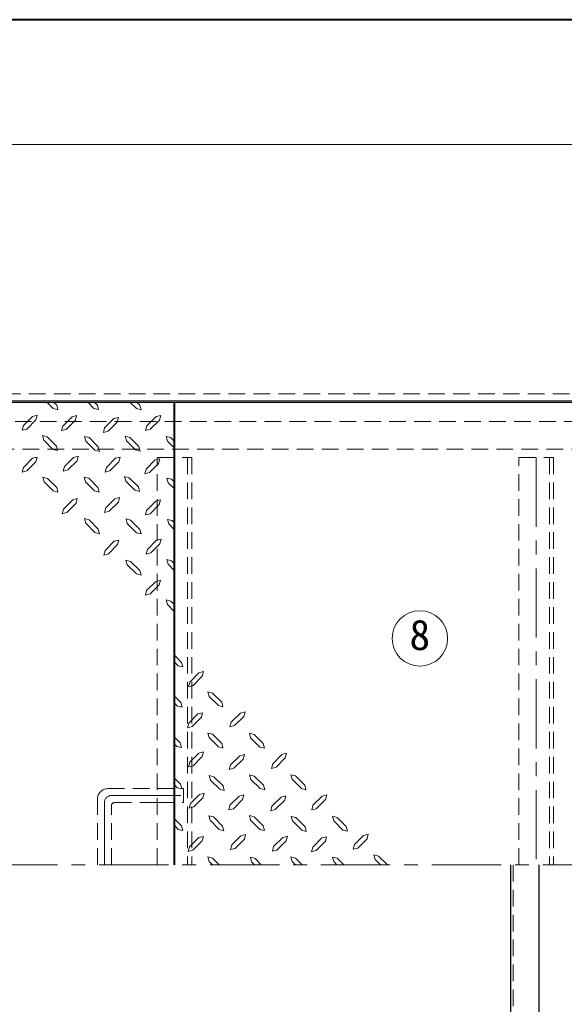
# Model space of a CAD drawing. Units: millimetres at full size, sheet at 1:10; details may follow other scales. Extents: x -2125 to 1925, y -1405 to 1405.
# Drawn here: x -198 to 194, y 694 to 1405 of the extents above; entities that cross this region are included whole.
import ezdxf
from ezdxf.enums import TextEntityAlignment as Align

# ---------------------------------------------------------------- set-up
doc = ezdxf.new("R2010")
doc.units = ezdxf.units.MM
doc.header["$LTSCALE"] = 10
doc.linetypes.add('CHAIN1', pattern=[8, 5, -1, 1, -1])
doc.linetypes.add('DASHED1', pattern=[1.8, 1.2, -0.6])
doc.layers.add('0-A', color=4, linetype='Continuous', lineweight=9)
doc.styles.add('ＭＳ ゴシック', font='')
doc.styles.get('ＭＳ ゴシック').set_extended_font_data('MS Gothic')

msp = doc.modelspace()

# ---------------------------------------------------------------- linework, layer by layer
at = {"layer": '0-A', "color": 1, "lineweight": 40}
for p, q in [((1925.2, 1405.02), (-2124.8, 1405.02)), ((-86.8, 795.02), (-86.8, 1129.02))]:
    msp.add_line(p, q, dxfattribs=at)
at = {"layer": '0-A'}
for p, q in [((-1147.8, 1315.02), (452.2, 1315.02)), ((-178.93, 1129.02), (-174.21, 1124.29)), ((-170.85, 1123.35), (-174.21, 1124.29)), ((-174, 1129.02), (-171.69, 1126.71)), ((-171.69, 1126.71), (-170.85, 1123.35)), ((-149.36, 1129.02), (-144.91, 1124.4)), ((-141.55, 1123.56), (-144.91, 1124.4)), ((-144.6, 1129.02), (-142.39, 1126.81)), ((-142.39, 1126.81), (-141.55, 1123.56)), ((-118.98, 1129.02), (-114.25, 1124.29)), ((-110.89, 1123.35), (-114.25, 1124.29)), ((-114.15, 1129.02), (-111.84, 1126.71)), ((-111.84, 1126.71), (-110.89, 1123.35)), ((-193.21, 1109.59), (-186.7, 1116.21)), ((-167.28, 1111.69), (-160.66, 1118.41)), ((-164.86, 1109.28), (-158.25, 1115.89)), ((-137.25, 1110.43), (-130.53, 1117.15)), ((-130.53, 1117.15), (-127.27, 1117.99)), ((-127.27, 1117.99), (-128.11, 1114.63)), ((-106.69, 1111.8), (-100.08, 1118.52)), ((-104.28, 1109.38), (-97.66, 1116)), ((-100.08, 1118.52), (-96.72, 1119.36)), ((-96.72, 1119.36), (-97.66, 1116)), ((-195.73, 1112.01), (-196.57, 1108.75)), ((-193.21, 1109.59), (-196.57, 1108.75)), ((-167.28, 1111.69), (-168.22, 1108.44)), ((-164.86, 1109.28), (-168.22, 1108.44)), ((-137.25, 1110.43), (-138.09, 1107.18)), ((-134.73, 1108.02), (-128.11, 1114.63)), ((-106.69, 1111.8), (-107.64, 1108.54)), ((-104.28, 1109.38), (-107.64, 1108.54)), ((-181.03, 1101.51), (-181.87, 1104.87)), ((-178.62, 1103.92), (-181.87, 1104.87)), ((-178.62, 1103.92), (-171.9, 1097.31)), ((-148.38, 1103.4), (-151.74, 1104.24)), ((-150.79, 1100.88), (-151.74, 1104.24)), ((-148.38, 1103.4), (-141.76, 1096.78)), ((-134.73, 1108.02), (-138.09, 1107.18)), ((-121.5, 1101.09), (-122.44, 1104.45)), ((-119.08, 1103.5), (-122.44, 1104.45)), ((-119.08, 1103.5), (-112.47, 1096.89)), ((-89.47, 1103.4), (-92.83, 1104.24)), ((-91.89, 1100.88), (-92.83, 1104.24)), ((-89.47, 1103.4), (-86.8, 1100.34)), ((-181.03, 1101.51), (-174.42, 1094.89)), ((-171.06, 1094.05), (-174.42, 1094.89)), ((-171.9, 1097.31), (-171.06, 1094.05)), ((-150.79, 1100.88), (-144.28, 1094.37)), ((-141.76, 1096.78), (-140.92, 1093.42)), ((-121.5, 1101.09), (-114.88, 1094.47)), ((-111.52, 1093.63), (-114.88, 1094.47)), ((-112.47, 1096.89), (-111.52, 1093.63)), ((-91.89, 1100.88), (-86.8, 1095.79)), ((-195.73, 1081.77), (-189.12, 1088.49)), ((-189.12, 1088.49), (-185.86, 1089.33)), ((-185.86, 1089.33), (-186.7, 1085.97)), ((-166.12, 1082.5), (-159.51, 1089.12)), ((-159.51, 1089.12), (-156.25, 1090.06)), ((-156.25, 1090.06), (-157.09, 1086.7)), ((-140.92, 1093.42), (-144.28, 1094.37)), ((-135.88, 1081.77), (-129.27, 1088.49)), ((-129.27, 1088.49), (-125.91, 1089.33)), ((-125.91, 1089.33), (-126.85, 1085.97)), ((-100.71, 1087.23), (-97.45, 1088.17)), ((-97.45, 1088.17), (-98.29, 1084.81)), ((-195.73, 1081.77), (-196.68, 1078.51)), ((-193.32, 1079.35), (-186.7, 1085.97)), ((-166.12, 1082.5), (-167.07, 1079.14)), ((-163.71, 1080.09), (-157.09, 1086.7)), ((-135.88, 1081.77), (-136.72, 1078.51)), ((-133.36, 1079.35), (-126.85, 1085.97)), ((-107.32, 1080.61), (-108.27, 1077.25)), ((-107.32, 1080.61), (-100.71, 1087.23)), ((-104.91, 1078.2), (-98.29, 1084.81)), ((-193.32, 1079.35), (-196.68, 1078.51)), ((-178.41, 1073.89), (-181.66, 1074.84)), ((-180.82, 1071.48), (-181.66, 1074.84)), ((-178.41, 1073.89), (-171.69, 1067.28)), ((-163.71, 1080.09), (-167.07, 1079.14)), ((-148.59, 1074), (-151.95, 1074.94)), ((-151, 1071.58), (-151.95, 1074.94)), ((-148.59, 1074), (-141.97, 1067.38)), ((-133.36, 1079.35), (-136.72, 1078.51)), ((-119.5, 1074.42), (-122.76, 1075.36)), ((-121.92, 1072), (-122.76, 1075.36)), ((-119.5, 1074.42), (-112.78, 1067.8)), ((-104.91, 1078.2), (-108.27, 1077.25)), ((-88.84, 1073.37), (-92.2, 1074.21)), ((-91.26, 1070.85), (-92.2, 1074.21)), ((-88.84, 1073.37), (-86.8, 1071.32)), ((-180.82, 1071.48), (-174.21, 1064.86)), ((-171.69, 1067.28), (-170.85, 1064.02)), ((-151, 1071.58), (-144.39, 1064.97)), ((-141.97, 1067.38), (-141.03, 1064.02)), ((-121.92, 1072), (-115.3, 1065.39)), ((-112.78, 1067.8), (-111.94, 1064.44)), ((-91.26, 1070.85), (-86.8, 1066.39)), ((-170.85, 1064.02), (-174.21, 1064.86)), ((-141.03, 1064.02), (-144.39, 1064.97)), ((-136.3, 1052.68), (-129.69, 1059.3)), ((-111.94, 1064.44), (-115.3, 1065.39)), ((-166.75, 1051.84), (-167.7, 1048.48)), ((-164.34, 1049.43), (-157.72, 1056.04)), ((-136.3, 1052.68), (-137.25, 1049.32)), ((-133.89, 1050.27), (-127.27, 1056.88)), ((-106.9, 1050.79), (-100.29, 1057.51)), ((-104.38, 1048.38), (-97.87, 1054.99)), ((-100.29, 1057.51), (-96.93, 1058.35)), ((-96.93, 1058.35), (-97.87, 1054.99)), ((-164.34, 1049.43), (-167.7, 1048.48)), ((-150.79, 1041.55), (-151.74, 1044.91)), ((-148.38, 1043.97), (-151.74, 1044.91)), ((-133.89, 1050.27), (-137.25, 1049.32)), ((-118.45, 1043.86), (-121.71, 1044.7)), ((-120.87, 1041.34), (-121.71, 1044.7)), ((-106.9, 1050.79), (-107.74, 1047.54)), ((-104.38, 1048.38), (-107.74, 1047.54)), ((-150.79, 1041.55), (-144.28, 1034.94)), ((-148.38, 1043.97), (-141.76, 1037.35)), ((-120.87, 1041.34), (-114.25, 1034.73)), ((-118.45, 1043.86), (-111.73, 1037.14)), ((-90.94, 1041.03), (-91.78, 1044.39)), ((-88.42, 1043.55), (-91.78, 1044.39)), ((-90.94, 1041.03), (-86.8, 1036.88)), ((-88.42, 1043.55), (-86.8, 1041.92)), ((-140.92, 1033.99), (-144.28, 1034.94)), ((-141.76, 1037.35), (-140.92, 1033.99)), ((-110.89, 1033.89), (-114.25, 1034.73)), ((-111.73, 1037.14), (-110.89, 1033.89)), ((-136.83, 1021.92), (-130.21, 1028.53)), ((-134.41, 1019.5), (-127.8, 1026.12)), ((-106.27, 1022.55), (-99.66, 1029.27)), ((-103.75, 1020.13), (-97.24, 1026.75)), ((-99.66, 1029.27), (-96.3, 1030.11)), ((-96.3, 1030.11), (-97.24, 1026.75)), ((-136.83, 1021.92), (-137.77, 1018.56)), ((-134.41, 1019.5), (-137.77, 1018.56)), ((-106.27, 1022.55), (-107.11, 1019.29)), ((-103.75, 1020.13), (-107.11, 1019.29)), ((-118.45, 1014.04), (-121.81, 1014.88)), ((-120.87, 1011.52), (-121.81, 1014.88)), ((-120.87, 1011.52), (-114.25, 1005.01)), ((-118.45, 1014.04), (-111.84, 1007.43)), ((-91.36, 1011.94), (-92.31, 1015.3)), ((-88.95, 1014.46), (-92.31, 1015.3)), ((-91.36, 1011.94), (-86.8, 1007.19)), ((-88.95, 1014.46), (-86.8, 1012.31)), ((-110.89, 1004.07), (-114.25, 1005.01)), ((-111.84, 1007.43), (-110.89, 1004.07)), ((-106.9, 992.94), (-100.29, 999.55)), ((-104.38, 990.52), (-97.87, 997.14)), ((-100.29, 999.55), (-96.93, 1000.5)), ((-96.93, 1000.5), (-97.87, 997.14)), ((-106.9, 992.94), (-107.74, 989.58)), ((-104.38, 990.52), (-107.74, 989.58)), ((-91.89, 982.86), (-92.83, 986.22)), ((-89.47, 985.38), (-92.83, 986.22)), ((-91.89, 982.86), (-86.8, 977.56)), ((-89.47, 985.38), (-86.8, 982.7)), ((-81.7, 941.18), (-86.8, 946.47)), ((-84.12, 938.66), (-86.8, 941.34)), ((-84.12, 938.66), (-80.76, 937.82)), ((-81.7, 941.18), (-80.76, 937.82)), ((-69.21, 933.51), (-75.72, 926.9)), ((-66.69, 931.1), (-73.3, 924.48)), ((-69.21, 933.51), (-65.85, 934.46)), ((-66.69, 931.1), (-65.85, 934.46)), ((-76.66, 923.54), (-75.72, 926.9)), ((-73.3, 924.48), (-76.66, 923.54)), ((-82.23, 912.09), (-86.8, 916.84)), ((-62.7, 919.97), (-59.34, 919.02)), ((-61.75, 916.61), (-62.7, 919.97)), ((-52.72, 912.51), (-59.34, 919.02)), ((-84.64, 909.57), (-86.8, 911.73)), ((-82.23, 912.09), (-81.28, 908.73)), ((-55.14, 909.99), (-61.75, 916.61)), ((-55.14, 909.99), (-51.78, 909.15)), ((-52.72, 912.51), (-51.78, 909.15)), ((-84.64, 909.57), (-81.28, 908.73)), ((-69.84, 903.9), (-76.35, 897.29)), ((-69.84, 903.9), (-66.48, 904.74)), ((-67.32, 901.49), (-66.48, 904.74)), ((-39.18, 904.53), (-45.79, 897.92)), ((-39.18, 904.53), (-35.82, 905.48)), ((-36.76, 902.12), (-35.82, 905.48)), ((-77.29, 893.93), (-76.35, 897.29)), ((-67.32, 901.49), (-73.93, 894.77)), ((-36.76, 902.12), (-43.38, 895.5)), ((-73.93, 894.77), (-77.29, 893.93)), ((-62.7, 890.15), (-59.34, 889.31)), ((-61.86, 886.89), (-62.7, 890.15)), ((-52.72, 882.69), (-59.34, 889.31)), ((-32.67, 890.04), (-29.31, 889.1)), ((-31.83, 886.68), (-32.67, 890.04)), ((-22.8, 882.48), (-29.31, 889.1)), ((-82.65, 883.01), (-86.8, 887.16)), ((-85.17, 880.49), (-86.8, 882.12)), ((-82.65, 883.01), (-81.81, 879.65)), ((-55.14, 880.17), (-61.86, 886.89)), ((-52.72, 882.69), (-51.88, 879.33)), ((-25.21, 880.07), (-31.83, 886.68)), ((-22.8, 882.48), (-21.85, 879.12)), ((-85.17, 880.49), (-81.81, 879.65)), ((-69.21, 875.66), (-75.72, 869.04)), ((-69.21, 875.66), (-65.85, 876.5)), ((-66.69, 873.24), (-65.85, 876.5)), ((-55.14, 880.17), (-51.88, 879.33)), ((-39.7, 873.77), (-36.34, 874.71)), ((-37.29, 871.35), (-36.34, 874.71)), ((-25.21, 880.07), (-21.85, 879.12)), ((-9.25, 874.61), (-15.87, 867.99)), ((-9.25, 874.61), (-5.89, 875.55)), ((-6.84, 872.19), (-5.89, 875.55)), ((-76.66, 865.68), (-75.72, 869.04)), ((-66.69, 873.24), (-73.3, 866.52)), ((-39.7, 873.77), (-46.32, 867.15)), ((-37.29, 871.35), (-43.9, 864.74)), ((-73.3, 866.52), (-76.66, 865.68)), ((-32.56, 860.01), (-29.2, 859.07)), ((-31.62, 856.65), (-32.56, 860.01)), ((-2.74, 860.01), (0.62, 859.17)), ((-1.9, 856.76), (-2.74, 860.01)), ((-82.33, 853.19), (-86.8, 857.65)), ((-82.33, 853.19), (-81.39, 849.83)), ((-61.65, 859.59), (-58.29, 858.65)), ((-60.81, 856.23), (-61.65, 859.59)), ((-54.09, 849.62), (-60.81, 856.23)), ((-51.67, 852.03), (-58.29, 858.65)), ((-25, 850.04), (-31.62, 856.65)), ((-22.59, 852.45), (-29.2, 859.07)), ((4.82, 850.14), (-1.9, 856.76)), ((7.23, 852.56), (0.62, 859.17)), ((-84.75, 850.67), (-86.8, 852.72)), ((-84.75, 850.67), (-81.39, 849.83)), ((-68.68, 845.84), (-75.3, 839.22)), ((-68.68, 845.84), (-65.32, 846.78)), ((-66.27, 843.42), (-65.32, 846.78)), ((-54.09, 849.62), (-50.83, 848.67)), ((-51.67, 852.03), (-50.83, 848.67)), ((-25, 850.04), (-21.64, 849.09)), ((-22.59, 852.45), (-21.64, 849.09)), ((4.82, 850.14), (8.07, 849.2)), ((7.23, 852.56), (8.07, 849.2)), ((-76.14, 835.86), (-75.3, 839.22)), ((-66.27, 843.42), (-72.88, 836.81)), ((-40.23, 844.68), (-46.74, 838.07)), ((-37.71, 842.27), (-44.32, 835.55)), ((-40.23, 844.68), (-36.87, 845.52)), ((-37.71, 842.27), (-36.87, 845.52)), ((-9.88, 843.95), (-16.5, 837.33)), ((-7.47, 841.53), (-14.08, 834.92)), ((-9.88, 843.95), (-6.52, 844.89)), ((-7.47, 841.53), (-6.52, 844.89)), ((19.73, 844.68), (13.11, 838.07)), ((22.14, 842.27), (15.53, 835.55)), ((19.73, 844.68), (23.09, 845.52)), ((22.14, 842.27), (23.09, 845.52)), ((-72.88, 836.81), (-76.14, 835.86)), ((-47.68, 834.71), (-46.74, 838.07)), ((-44.32, 835.55), (-47.68, 834.71)), ((-17.34, 833.97), (-16.5, 837.33)), ((-14.08, 834.92), (-17.34, 833.97)), ((12.27, 834.71), (13.11, 838.07)), ((15.53, 835.55), (12.27, 834.71)), ((-81.7, 823.16), (-86.8, 828.25)), ((-62.07, 830.4), (-58.71, 829.56)), ((-61.12, 827.15), (-62.07, 830.4)), ((-54.51, 820.53), (-61.12, 827.15)), ((-52.09, 822.95), (-58.71, 829.56)), ((-32.67, 830.61), (-29.31, 829.67)), ((-31.83, 827.25), (-32.67, 830.61)), ((-25.21, 820.64), (-31.83, 827.25)), ((-22.8, 823.16), (-29.31, 829.67)), ((-2.53, 829.98), (0.83, 829.14)), ((-1.69, 826.73), (-2.53, 829.98)), ((5.03, 820.11), (-1.69, 826.73)), ((7.44, 822.53), (0.83, 829.14)), ((34.74, 820.11), (28.13, 826.83)), ((37.16, 822.63), (30.54, 829.25)), ((-84.12, 820.64), (-86.8, 823.7)), ((-84.12, 820.64), (-80.76, 819.8)), ((-81.7, 823.16), (-80.76, 819.8)), ((-54.51, 820.53), (-51.15, 819.59)), ((-52.09, 822.95), (-51.15, 819.59)), ((-25.21, 820.64), (-21.85, 819.8)), ((-22.8, 823.16), (-21.85, 819.8)), ((5.03, 820.11), (8.28, 819.17)), ((7.44, 822.53), (8.28, 819.17)), ((34.74, 820.11), (38, 819.27)), ((37.16, 822.63), (38, 819.27)), ((-69.31, 814.65), (-75.93, 808.04)), ((-66.9, 812.24), (-73.51, 805.52)), ((-69.31, 814.65), (-65.95, 815.49)), ((-66.9, 812.24), (-65.95, 815.49)), ((-38.86, 816.02), (-45.48, 809.4)), ((-36.34, 813.6), (-43.06, 806.88)), ((-38.86, 816.02), (-35.5, 816.86)), ((-36.34, 813.6), (-35.5, 816.86)), ((-8.73, 814.76), (-15.34, 808.14)), ((-6.31, 812.34), (-12.93, 805.62)), ((-8.73, 814.76), (-5.37, 815.6)), ((-6.31, 812.34), (-5.37, 815.6)), ((19.62, 814.44), (13.11, 807.83)), ((19.62, 814.44), (22.98, 815.28)), ((22.14, 812.03), (22.98, 815.28)), ((49.65, 816.23), (43.04, 809.61)), ((52.17, 813.81), (45.45, 807.09)), ((49.65, 816.23), (53.01, 817.07)), ((52.17, 813.81), (53.01, 817.07)), ((-76.87, 804.68), (-75.93, 808.04)), ((-73.51, 805.52), (-76.87, 804.68)), ((-46.32, 806.04), (-45.48, 809.4)), ((-43.06, 806.88), (-46.32, 806.04)), ((42.2, 806.25), (43.04, 809.61)), ((45.45, 807.09), (42.2, 806.25)), ((-62.7, 800.69), (-59.34, 799.74)), ((-61.75, 797.33), (-62.7, 800.69)), ((-59.44, 795.02), (-61.75, 797.33)), ((-54.61, 795.02), (-59.34, 799.74)), ((-32.04, 800.48), (-28.68, 799.64)), ((-31.2, 797.22), (-32.04, 800.48)), ((-28.99, 795.02), (-31.2, 797.22)), ((-24.24, 795.02), (-28.68, 799.64)), ((-2.74, 800.69), (0.62, 799.74)), ((-1.9, 797.33), (-2.74, 800.69)), ((0.41, 795.02), (-1.9, 797.33)), ((5.34, 795.02), (0.62, 799.74)), ((35.27, 795.02), (30.54, 799.74)), ((61.83, 795.02), (58.05, 798.8)), ((66.81, 795.02), (60.47, 801.21))]:
    msp.add_line(p, q, dxfattribs=at)
at = {"layer": '0-A', "color": 7, "lineweight": 18}
msp.add_line((437.2, 1130.02), (-1132.8, 1130.02), dxfattribs=at)
at = {"layer": '0-A', "linetype": 'DASHED1'}
for p, q in [((-1127.8, 1135.02), (432.2, 1135.02)), ((422.2, 1115.02), (-903.2, 1115.02)), ((-898.46, 1095.02), (402.2, 1095.02)), ((-77.3, 1089.02), (-77.3, 795.02)), ((183.7, 1089.02), (183.7, 795.02)), ((-99.3, 850.02), (-80.3, 850.02)), ((-80.3, 840.02), (-80.3, 850.02)), ((-99.3, 840.02), (-80.3, 840.02))]:
    msp.add_line(p, q, dxfattribs=at)
at = {"layer": '0-A', "color": 5, "lineweight": 25}
for p, q in [((-906.78, 1129.02), (435.2, 1129.02)), ((155.95, 499.03), (155.95, 795.02)), ((175.95, 795.02), (175.95, 521.68))]:
    msp.add_line(p, q, dxfattribs=at)
at = {"layer": '0-A', "color": 7, "linetype": 'DASHED1', "lineweight": 18}
for p, q in [((-99.3, 1089.02), (-74.3, 1089.02)), ((-99.3, 795.02), (-99.3, 1089.02)), ((-74.3, 1089.02), (-74.3, 795.02)), ((161.7, 795.02), (161.7, 1089.02)), ((161.7, 1089.02), (186.7, 1089.02)), ((186.7, 1089.02), (186.7, 795.02)), ((-134.8, 850.02), (-99.3, 850.02)), ((-142.3, 795.02), (-142.3, 842.52)), ((-129.8, 840.02), (-99.3, 840.02)), ((-132.3, 795.02), (-132.3, 837.52)), ((157.45, 795.02), (157.45, 499.03))]:
    msp.add_line(p, q, dxfattribs=at)
at = {"layer": '0-A', "linetype": 'CHAIN1'}
for p, q in [((174.2, 1089.02), (174.2, 795.02)), ((-137.3, 795.02), (-137.3, 840.02)), ((-132.3, 845.02), (-80.3, 845.02)), ((-1261.13, 795.02), (817.2, 795.02))]:
    msp.add_line(p, q, dxfattribs=at)
at = {"layer": '0-A'}
for points in [[(-195.73, 1112.01), (-189.12, 1118.73), (-185.76, 1119.57), (-186.7, 1116.21)], [(-160.66, 1118.41), (-157.41, 1119.25), (-158.25, 1115.89)], [(-166.75, 1051.84), (-160.14, 1058.46), (-156.88, 1059.4), (-157.72, 1056.04)], [(-129.69, 1059.3), (-126.33, 1060.14), (-127.27, 1056.88)], [(-130.21, 1028.53), (-126.85, 1029.37), (-127.8, 1026.12)], [(-43.38, 895.5), (-46.74, 894.66), (-45.79, 897.92)], [(-43.9, 864.74), (-47.26, 863.9), (-46.32, 867.15)], [(-6.84, 872.19), (-13.45, 865.58), (-16.71, 864.63), (-15.87, 867.99)], [(28.13, 826.83), (27.18, 830.09), (30.54, 829.25)], [(22.14, 812.03), (15.53, 805.31), (12.17, 804.47), (13.11, 807.83)], [(-12.93, 805.62), (-16.18, 804.78), (-15.34, 808.14)], [(30.44, 795.02), (28.13, 797.33), (27.18, 800.58), (30.54, 799.74)], [(58.05, 798.8), (57.11, 802.16), (60.47, 801.21)]]:
    msp.add_lwpolyline(points, dxfattribs=at)
at = {"layer": '0-A', "color": 7, "lineweight": 18}
msp.add_circle((90.21, 958.45), 20, dxfattribs=at)
at = {"layer": '0-A', "color": 7, "linetype": 'DASHED1', "lineweight": 18}
for centre, radius in [((-134.8, 842.52), 7.5), ((-129.8, 837.52), 2.5)]:
    msp.add_arc(centre, radius, 90, 180, dxfattribs=at)
at = {"layer": '0-A', "linetype": 'CHAIN1'}
msp.add_arc((-132.3, 840.02), 5, 90, 180, dxfattribs=at)

# ---------------------------------------------------------------- texts
at = {"layer": '0-A', "color": 7, "style": 'ＭＳ ゴシック'}
msp.add_text('8', height=21.99, dxfattribs=at).set_placement((82.71, 943.45), align=Align.BOTTOM_LEFT)

doc.saveas('drawing.dxf')
